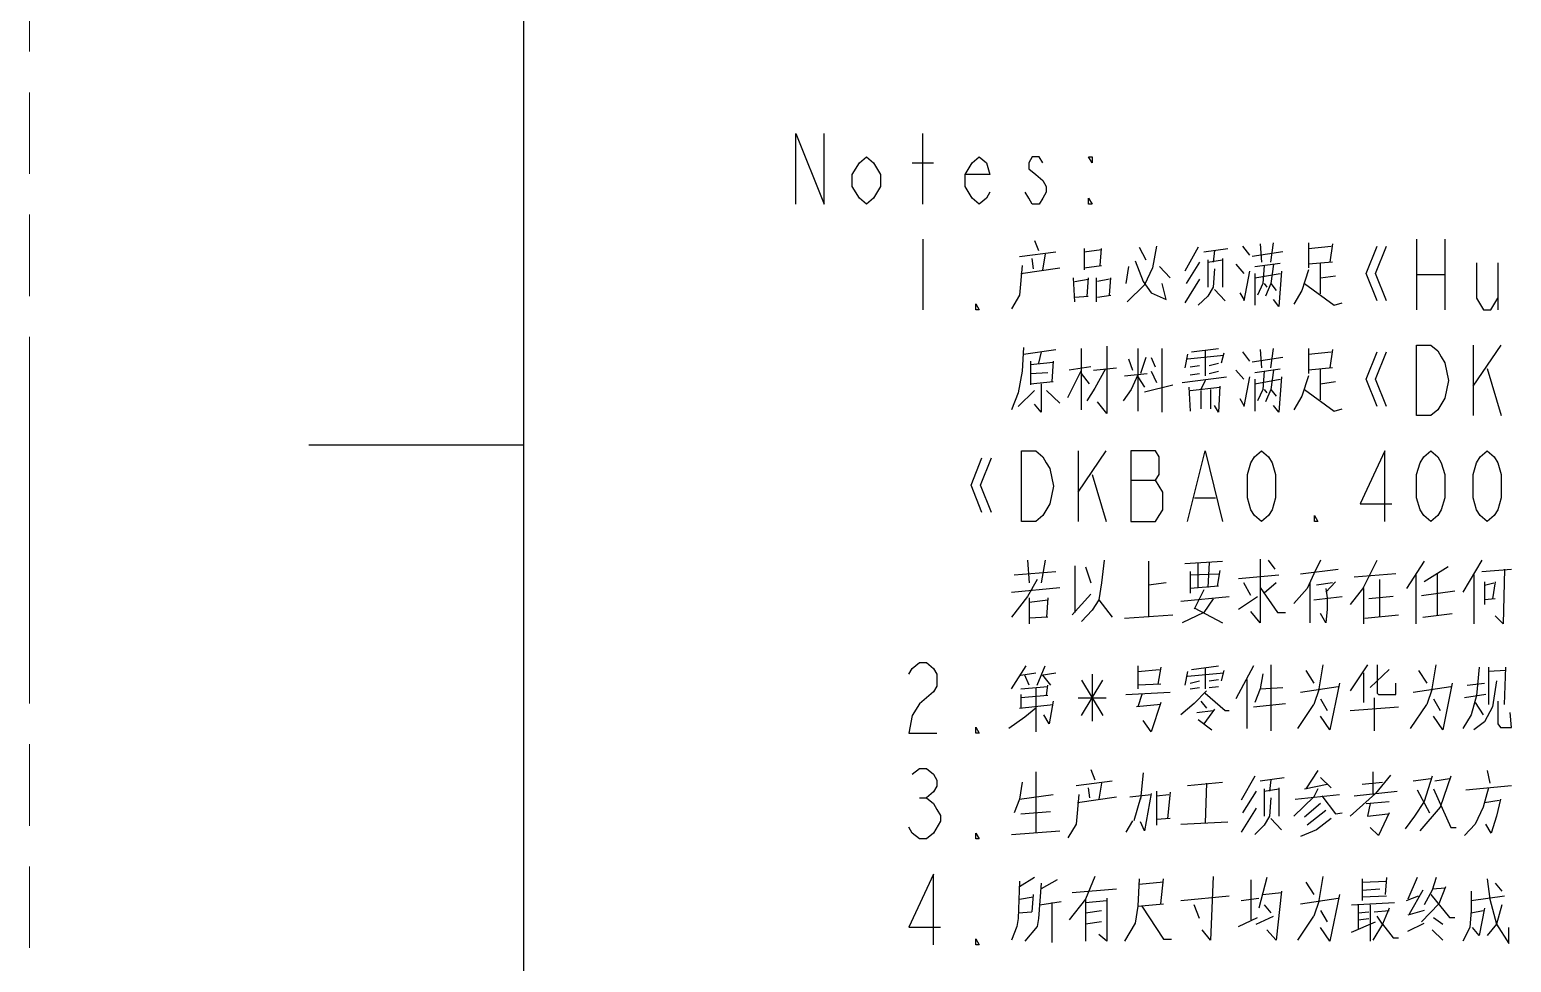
# Model space of a CAD drawing. Header units: millimetres. Extents: x 7 to 507, y -14 to 339.
# Drawn here: x 7.35 to 49.37, y 62.56 to 89 of the extents above; entities that cross this region are included whole.
import ezdxf

# ---------------------------------------------------------------- set-up
doc = ezdxf.new("R2010")
doc.units = ezdxf.units.MM
doc.header["$LTSCALE"] = 23.1
doc.linetypes.add('PHANTOM', pattern=[0.8, 0.45, -0.05, 0.1, -0.05, 0.1, -0.05])
doc.layers.get('0').update_dxf_attribs({"linetype": 'CONTINUOUS'})
doc.layers.add('0PAPERF', color=2, linetype='PHANTOM', lineweight=9, plot=False)

msp = doc.modelspace()

# ---------------------------------------------------------------- linework, layer by layer
for p, q in [((21.3585, 320.7442), (21.3585, -4.3541)), ((21.3585, 77.2249), (15.2705, 77.2249))]:
    msp.add_line(p, q)
at = {"color": 2}
for p, q in [((32.6798, 84.0603), (32.6798, 86.0603)), ((32.3798, 85.227), (32.9798, 85.227)), ((32.6798, 83.0603), (32.6798, 81.0603)), ((35.8417, 83.0281), (35.956, 82.7377)), ((37.2512, 82.8023), (37.2512, 82.1894)), ((37.2512, 82.7055), (37.7465, 82.77)), ((37.7084, 82.3184), (37.7465, 82.8023)), ((38.8131, 82.8345), (39.0036, 82.4797)), ((40.4893, 82.8345), (40.1084, 82.1571)), ((40.6417, 82.7055), (41.3274, 82.8023)), ((41.7465, 82.8668), (41.9369, 82.6087)), ((42.2417, 82.9313), (42.2798, 82.4152)), ((42.5465, 82.4152), (42.6226, 82.9635)), ((43.6131, 82.9635), (43.6131, 82.2539)), ((43.6131, 82.8023), (44.2607, 82.8668)), ((44.2988, 82.9313), (44.2226, 82.4152)), ((46.6798, 83.0603), (46.6798, 81.0603)), ((47.4798, 83.0603), (47.4798, 81.0603)), ((35.4226, 82.5765), (36.4512, 82.7055)), ((35.7655, 82.5119), (35.8036, 82.2216)), ((36.1465, 82.641), (36.0703, 82.1894)), ((40.5274, 82.4152), (40.1465, 81.8023)), ((40.756, 82.4797), (40.756, 81.7055)), ((40.756, 82.4152), (41.175, 82.4797)), ((40.9465, 82.7377), (40.9084, 82.4152)), ((41.175, 82.5119), (41.175, 81.7055)), ((41.556, 82.3506), (41.7845, 82.0926)), ((42.8893, 82.7055), (42.0131, 82.5765)), ((42.0893, 82.2861), (42.8131, 82.3829)), ((44.2988, 82.4152), (43.6131, 82.3506)), ((43.956, 81.5119), (43.956, 82.3829)), ((48.9798, 82.3937), (48.9798, 81.0603)), ((35.4607, 82.0926), (36.5655, 82.2539)), ((36.9845, 81.2861), (36.9465, 81.9635)), ((36.9845, 81.8668), (37.3655, 81.9313)), ((37.2512, 82.2539), (37.7465, 82.3184)), ((37.3655, 81.9635), (37.3274, 81.4474)), ((37.5941, 81.9635), (37.5941, 81.2861)), ((37.975, 81.9313), (37.6322, 81.8668)), ((37.975, 81.4797), (38.0131, 81.9635)), ((38.5084, 82.2861), (38.4322, 81.8023)), ((39.3845, 82.2861), (39.6893, 81.9635)), ((40.5274, 81.9313), (40.1084, 81.2539)), ((41.9369, 82.1571), (41.7845, 81.3184)), ((42.0893, 82.0926), (42.0893, 81.1894)), ((42.0893, 81.9635), (42.8131, 82.0926)), ((43.956, 81.9635), (44.375, 82.0281)), ((46.6798, 82.0603), (47.4798, 82.0603)), ((40.9465, 81.641), (41.2512, 81.3184)), ((41.6703, 81.5442), (41.7845, 81.3506)), ((42.356, 81.8023), (42.4322, 81.7055)), ((42.5465, 81.8023), (42.6988, 81.6087)), ((36.9845, 81.4152), (37.3655, 81.4474)), ((37.6322, 81.4152), (38.0131, 81.4797)), ((35.5369, 79.8023), (36.4512, 79.9313)), ((36.0322, 79.8668), (35.956, 79.5442)), ((37.175, 78.2216), (37.175, 79.9635)), ((38.775, 79.9635), (38.775, 78.1894)), ((39.4607, 78.1571), (39.4607, 79.9635)), ((40.2988, 79.8668), (41.0607, 79.9635)), ((40.6798, 79.899), (40.6798, 79.1893)), ((41.2131, 79.8345), (41.1369, 79.5442)), ((41.7465, 79.8668), (41.9369, 79.6087)), ((42.2417, 79.9313), (42.2798, 79.4152)), ((42.5465, 79.4152), (42.6226, 79.9635)), ((43.6131, 79.9635), (43.6131, 79.2539)), ((43.6131, 79.8023), (44.2607, 79.8668)), ((44.2988, 79.9313), (44.2226, 79.4152)), ((48.2798, 80.0603), (48.2798, 78.0603)), ((48.2798, 78.8937), (49.0798, 80.0603)), ((35.7274, 79.6087), (35.7274, 78.9313)), ((35.7274, 79.5119), (36.375, 79.5764)), ((36.375, 79.6087), (36.3369, 79.0281)), ((37.4417, 79.4474), (36.8322, 79.3506)), ((37.5179, 79.3506), (38.1655, 79.4152)), ((38.5084, 79.6732), (38.6226, 79.3506)), ((39.0036, 79.7055), (38.8512, 79.2539)), ((39.156, 79.7055), (39.2703, 79.4474)), ((40.1845, 79.8023), (40.1084, 79.4152)), ((40.1845, 79.6732), (41.2131, 79.77)), ((40.2607, 79.4474), (40.5274, 79.4797)), ((40.7941, 79.4797), (41.0607, 79.5442)), ((42.8893, 79.7055), (42.0131, 79.5764)), ((44.2988, 79.4152), (43.6131, 79.3506)), ((35.7274, 79.2539), (36.2226, 79.2861)), ((35.7274, 78.9635), (36.375, 79.0281)), ((36.7941, 78.5765), (37.175, 79.3506)), ((37.4036, 78.9635), (37.175, 79.2539)), ((38.3941, 79.1893), (39.0417, 79.2539)), ((38.775, 79.1571), (38.9655, 78.8668)), ((39.156, 79.3184), (39.3084, 78.9958)), ((40.0322, 78.9958), (41.2893, 79.1571)), ((40.2607, 79.2216), (40.5274, 79.2539)), ((40.6798, 79.0603), (40.5655, 78.8023)), ((40.7941, 79.2539), (41.0607, 79.3184)), ((41.556, 79.3506), (41.7845, 79.0926)), ((41.9369, 79.1571), (41.7845, 78.3184)), ((42.0893, 79.2861), (42.8131, 79.3829)), ((42.0893, 79.0926), (42.0893, 78.1894)), ((42.0893, 78.9635), (42.8131, 79.0926)), ((43.956, 78.5119), (43.956, 79.3829)), ((43.956, 78.9635), (44.375, 79.0281)), ((48.6798, 79.3937), (49.0798, 78.0603)), ((35.8417, 78.77), (35.3845, 78.3184)), ((36.5655, 78.4152), (36.1845, 78.77)), ((38.9655, 78.7377), (39.7655, 78.9313)), ((40.2226, 78.8668), (40.2607, 78.1894)), ((40.2607, 78.77), (41.0988, 78.8668)), ((40.5655, 78.77), (40.5655, 78.2539)), ((40.8322, 78.8023), (40.8322, 78.2539)), ((42.356, 78.8023), (42.4322, 78.7055)), ((42.5465, 78.8023), (42.6988, 78.6087)), ((41.6703, 78.5442), (41.7845, 78.3506)), ((37.0798, 77.0603), (37.0798, 75.0603)), ((37.0798, 75.8937), (37.8798, 77.0603)), ((37.4798, 76.3937), (37.8798, 75.0603)), ((38.5798, 76.227), (39.2798, 76.227)), ((40.3798, 75.727), (40.9798, 75.727)), ((35.6512, 73.9635), (35.6893, 73.3184)), ((36.1465, 73.9635), (36.0322, 73.3184)), ((42.4703, 73.9635), (42.6607, 73.7055)), ((45.175, 73.1894), (45.556, 73.9635)), ((48.5274, 73.9635), (47.9941, 73.0603)), ((35.2703, 73.5442), (36.4512, 73.641)), ((36.9845, 73.8023), (36.9845, 72.4797)), ((37.2893, 73.77), (37.4417, 73.3184)), ((39.0798, 73.9313), (39.0798, 72.3506)), ((40.1084, 73.8668), (41.175, 73.9313)), ((40.2607, 73.641), (40.2607, 73.0281)), ((40.2607, 73.5442), (41.0607, 73.5765)), ((40.4893, 73.1894), (40.4893, 73.8668)), ((40.7941, 73.899), (40.756, 73.1894)), ((41.0988, 73.6732), (41.0226, 73.2216)), ((41.6322, 73.4474), (42.775, 73.5442)), ((43.3845, 73.5765), (44.4512, 73.7055)), ((46.0893, 73.5765), (44.9084, 73.4797)), ((46.8893, 73.9313), (46.3941, 73.1571)), ((46.6607, 73.5765), (46.6607, 72.1571)), ((47.575, 73.77), (46.8893, 73.3506)), ((47.2703, 72.4152), (47.2703, 73.5765)), ((48.2988, 73.5442), (48.2988, 72.1571)), ((48.5274, 73.641), (49.3655, 73.7055)), ((35.1941, 73.0603), (36.5655, 73.1894)), ((39.575, 73.3184), (39.0798, 73.2539)), ((41.0607, 73.2216), (40.2607, 73.1571)), ((40.6417, 73.1248), (40.375, 72.5765)), ((41.975, 72.9635), (41.7845, 73.3184)), ((42.6988, 73.3184), (42.356, 73.0281)), ((43.6512, 73.3184), (43.6512, 72.1894)), ((44.2988, 73.3184), (43.8417, 73.2539)), ((44.375, 73.3506), (44.1084, 73.0603)), ((45.175, 73.1894), (44.7941, 72.7055)), ((45.175, 73.1571), (45.175, 72.1571)), ((45.6322, 72.3506), (45.6322, 73.4152)), ((48.6036, 73.3506), (48.6036, 72.7055)), ((48.6036, 73.2539), (48.8703, 73.3184)), ((48.9084, 73.3506), (48.8322, 72.8668)), ((35.6893, 72.899), (35.6893, 72.1571)), ((35.6893, 72.77), (36.2226, 72.8345)), ((36.2226, 72.899), (36.1845, 72.3506)), ((36.9084, 72.4152), (37.4417, 72.9958)), ((39.9941, 72.8023), (41.3655, 72.9313)), ((41.6322, 72.5765), (42.1655, 72.9313)), ((43.7655, 72.8345), (44.5655, 72.9313)), ((46.0131, 72.9313), (45.3274, 72.8668)), ((46.8131, 72.9635), (47.7655, 73.0926)), ((48.9084, 72.8668), (48.6036, 72.8345)), ((36.2226, 72.3506), (35.6893, 72.3184)), ((38.3941, 72.3184), (39.7655, 72.4152)), ((40.375, 72.6087), (41.175, 72.1894)), ((45.2131, 72.3184), (46.1655, 72.4152)), ((46.8512, 72.3506), (47.6893, 72.4474)), ((35.1941, 70.3184), (35.6131, 70.9635)), ((35.4607, 70.7055), (35.8798, 70.77)), ((35.6893, 70.4152), (35.575, 70.7055)), ((35.9179, 70.4152), (36.1465, 70.9635)), ((36.0322, 70.7055), (36.4512, 70.77)), ((36.0703, 70.7055), (36.2988, 70.4152)), ((37.4798, 70.727), (37.4798, 69.3937)), ((38.775, 70.9635), (38.775, 70.3184)), ((38.775, 70.8023), (39.3845, 70.8668)), ((39.4226, 70.9313), (39.3465, 70.4474)), ((40.1845, 70.8023), (40.1084, 70.4152)), ((40.1845, 70.6732), (41.2131, 70.77)), ((40.2988, 70.8668), (41.0607, 70.9635)), ((40.6798, 70.899), (40.6798, 70.3184)), ((41.2131, 70.8345), (41.1369, 70.5442)), ((42.0512, 70.9635), (41.556, 70.0281)), ((42.5465, 70.9958), (42.5465, 69.1248)), ((43.5369, 70.8345), (43.7655, 70.4797)), ((43.9179, 70.3184), (44.0322, 70.9958)), ((45.2893, 70.9958), (44.7941, 70.2539)), ((45.175, 70.77), (45.175, 69.9313)), ((45.8988, 70.8668), (45.3655, 70.3506)), ((46.7369, 70.8345), (46.9655, 70.4797)), ((47.1179, 70.3184), (47.2322, 70.9958)), ((48.7179, 70.9313), (48.7179, 69.8668)), ((49.2131, 70.8345), (48.7179, 70.8023)), ((49.175, 69.8668), (49.2131, 70.9313)), ((35.4607, 70.3184), (36.2226, 70.3829)), ((35.8798, 70.3506), (35.8798, 69.0926)), ((36.1845, 70.1248), (36.2226, 70.4152)), ((37.1798, 70.5603), (37.7798, 69.5603)), ((37.1798, 69.5603), (37.7798, 70.5603)), ((38.4322, 70.1571), (39.6893, 70.2216)), ((39.4226, 70.4474), (38.775, 70.4152)), ((40.2607, 70.4797), (40.5274, 70.5442)), ((40.2607, 70.3184), (40.5274, 70.3506)), ((40.7179, 70.2539), (40.375, 69.899)), ((40.7941, 70.5442), (41.0607, 70.5765)), ((40.7941, 70.3506), (41.0607, 70.3829)), ((41.8607, 70.5765), (41.8607, 69.1894)), ((42.2417, 70.3184), (42.8893, 70.3506)), ((43.3845, 70.2216), (44.4512, 70.3829)), ((43.9179, 70.3184), (43.7655, 69.8668)), ((46.5845, 70.2216), (47.6512, 70.3829)), ((47.1179, 70.3184), (46.9655, 69.8668)), ((48.1084, 70.4152), (48.6036, 70.4797)), ((35.4226, 69.77), (36.375, 69.8668)), ((35.4607, 70.1571), (35.4607, 69.77)), ((36.2226, 70.1248), (35.4607, 70.0603)), ((37.0798, 70.0603), (37.8798, 70.0603)), ((39.4226, 69.8668), (38.7369, 69.8023)), ((38.8893, 70.1571), (38.775, 69.8023)), ((40.375, 69.899), (39.9941, 69.5765)), ((40.5655, 69.9636), (40.7179, 69.77)), ((42.0512, 69.8023), (42.9655, 69.899)), ((43.3084, 69.1894), (43.7655, 69.8668)), ((43.956, 70.0281), (44.1465, 69.7055)), ((44.7941, 69.7055), (46.1655, 69.8023)), ((45.4798, 70.0603), (45.4798, 69.1248)), ((46.5084, 69.1894), (46.9655, 69.8668)), ((47.156, 70.0281), (47.3465, 69.7055)), ((48.6417, 70.1571), (48.0322, 70.0603)), ((48.3369, 69.9313), (48.5655, 69.5765)), ((40.4512, 69.641), (40.9084, 69.7055)), ((40.4893, 69.4474), (40.8703, 69.1571)), ((40.9465, 69.7377), (40.6417, 69.3184)), ((35.8798, 67.9635), (35.8798, 66.2539)), ((37.0226, 67.5765), (38.0512, 67.7055)), ((37.4417, 68.0281), (37.556, 67.7377)), ((37.7465, 67.641), (37.6703, 67.1894)), ((38.9274, 67.9313), (38.8512, 67.1894)), ((40.1845, 67.5765), (41.175, 67.6732)), ((40.7179, 67.641), (40.6798, 66.5119)), ((42.0893, 67.8345), (41.7084, 67.1571)), ((42.2417, 67.7055), (42.9274, 67.8023)), ((42.5465, 67.7377), (42.5084, 67.4152)), ((43.8798, 67.9958), (43.5369, 67.4797)), ((43.956, 67.8023), (44.2607, 67.5119)), ((45.1369, 67.6087), (45.7084, 67.6732)), ((45.4417, 67.9635), (45.4417, 67.3184)), ((46.5845, 67.7055), (47.0798, 67.77)), ((47.1941, 67.7055), (47.6131, 67.77)), ((48.6798, 67.9958), (48.756, 67.641)), ((32.5798, 67.227), (32.7798, 67.227)), ((35.4226, 67.1894), (36.375, 67.3184)), ((37.0607, 67.0926), (38.1655, 67.2539)), ((37.3655, 67.5119), (37.4036, 67.2216)), ((38.5465, 67.2539), (39.156, 67.3184)), ((38.8512, 67.2216), (38.6607, 66.5765)), ((39.3084, 67.4152), (39.3084, 66.4474)), ((39.3084, 67.2861), (39.6512, 67.3184)), ((39.6893, 67.3829), (39.6131, 66.641)), ((42.1274, 67.4152), (41.7465, 66.8023)), ((42.356, 67.4797), (42.356, 66.7055)), ((42.356, 67.4152), (42.775, 67.4797)), ((42.775, 67.5119), (42.775, 66.7055)), ((43.2322, 67.1894), (44.4893, 67.3184)), ((43.4988, 67.4797), (44.1465, 67.6087)), ((44.9084, 67.2861), (46.1274, 67.4152)), ((46.6988, 67.4474), (47.0417, 66.8023)), ((48.0703, 67.4474), (49.3655, 67.5765)), ((35.4607, 66.77), (36.2988, 66.8345)), ((42.1274, 66.9313), (41.7084, 66.2539)), ((43.956, 67.0603), (43.4988, 66.6732)), ((44.1084, 66.8668), (43.575, 66.4474)), ((45.2512, 67.0603), (45.8988, 67.1248)), ((48.6036, 67.0926), (49.0226, 67.1571)), ((38.6226, 66.5765), (38.4322, 66.2539)), ((39.6893, 66.641), (39.3084, 66.6087)), ((39.9941, 66.4797), (41.3274, 66.5442)), ((42.5465, 66.641), (42.8512, 66.3184)), ((35.1941, 66.1894), (36.5655, 66.2861)), ((35.8417, 64.9635), (35.4226, 64.7055)), ((36.4893, 64.899), (36.0322, 64.641)), ((39.4988, 64.8345), (38.8131, 64.77)), ((39.4226, 64.2216), (39.4988, 64.9313)), ((41.975, 64.899), (41.975, 63.77)), ((42.4322, 64.9635), (42.2036, 64.0926)), ((43.5369, 64.8345), (43.7655, 64.4797)), ((43.9179, 64.3184), (44.0322, 64.9958)), ((45.1369, 64.9313), (45.1369, 64.3184)), ((45.1369, 64.8345), (45.8226, 64.8668)), ((45.8226, 64.9635), (45.7845, 64.4797)), ((46.6988, 64.9635), (46.4322, 64.3506)), ((48.9084, 64.8023), (49.0988, 64.5764)), ((35.4226, 64.3506), (35.8036, 64.4152)), ((35.8036, 64.4797), (35.7655, 63.9958)), ((35.9941, 64.1894), (36.6036, 64.2861)), ((36.9084, 64.5442), (38.1655, 64.641)), ((37.2893, 64.3506), (37.2893, 63.1571)), ((37.2893, 64.2539), (37.8988, 64.3184)), ((39.9941, 64.3184), (41.3655, 64.4474)), ((41.7084, 64.3184), (42.2036, 64.3829)), ((42.3179, 64.4797), (42.8512, 64.5442)), ((43.3845, 64.2216), (44.4512, 64.3829)), ((43.9179, 64.3184), (43.7655, 63.8668)), ((45.1369, 64.6087), (45.6322, 64.641)), ((45.1369, 64.4152), (45.8226, 64.4474)), ((46.3941, 64.3184), (46.7369, 64.4474)), ((46.8512, 64.6087), (46.4703, 63.9313)), ((47.1179, 64.641), (47.4988, 64.6732)), ((48.2226, 64.3184), (49.175, 64.4474)), ((35.3845, 63.9635), (35.7655, 63.9958)), ((36.3369, 64.2539), (36.3369, 63.1248)), ((37.2893, 63.9635), (37.7465, 64.0281)), ((38.775, 64.1571), (39.4988, 64.2216)), ((40.5274, 63.8023), (40.375, 64.1894)), ((42.1274, 63.641), (42.6226, 63.8668)), ((42.356, 64.1894), (42.5465, 63.9635)), ((43.3084, 63.1894), (43.7655, 63.8668)), ((43.956, 64.0281), (44.1465, 63.7055)), ((44.8322, 64.1894), (46.0512, 64.2539)), ((45.0226, 64.1894), (45.0226, 63.5119)), ((45.0226, 63.9635), (45.3274, 63.9958)), ((45.3655, 64.1894), (45.3655, 63.1571)), ((45.4798, 63.9958), (45.8988, 64.0281)), ((46.8893, 64.0281), (46.4322, 63.899)), ((48.2226, 63.9635), (48.5655, 64.0281)), ((37.7465, 63.7055), (37.2893, 63.641)), ((41.6322, 63.5764), (42.1655, 63.8345)), ((44.8322, 63.4152), (45.5179, 63.7055)), ((45.0226, 63.77), (45.3274, 63.8023)), ((45.7084, 63.641), (45.4417, 63.1894)), ((46.4322, 63.4474), (46.8893, 63.6732)), ((47.4226, 63.1894), (47.1179, 63.4797)), ((47.156, 63.8345), (47.4226, 63.641))]:
    msp.add_line(p, q, dxfattribs=at)
for points in [[(29.0798, 84.0603), (29.0798, 86.0603), (29.8798, 84.0603), (29.8798, 86.0603)], [(31.4798, 84.5603), (31.2798, 84.227), (31.0798, 84.0603), (30.8798, 84.227), (30.6798, 84.5603), (30.6798, 84.8937), (30.8798, 85.227), (31.0798, 85.3937), (31.2798, 85.227), (31.4798, 84.8937), (31.4798, 84.5603)], [(34.5798, 84.3937), (34.4798, 84.227), (34.2798, 84.0603), (34.0798, 84.227), (33.8798, 84.5603), (33.8798, 84.8937), (34.0798, 85.227), (34.2798, 85.3937), (34.4798, 85.227), (34.5798, 84.8937), (33.8798, 84.8937)], [(36.0798, 85.227), (35.9798, 85.3937), (35.7798, 85.3937), (35.6798, 85.227), (35.6798, 85.0603), (35.8798, 84.8937), (36.0798, 84.727), (36.1798, 84.5603), (36.1798, 84.3937), (36.0798, 84.227), (35.9798, 84.0603), (35.7798, 84.0603), (35.6798, 84.227), (35.5798, 84.3937)], [(37.4798, 85.3937), (37.4798, 85.227), (37.3798, 85.3937), (37.4798, 85.3937)], [(37.4798, 84.0603), (37.3798, 84.0603), (37.3798, 84.227), (37.4798, 84.0603)], [(39.3084, 82.8668), (39.1941, 82.2539), (38.9655, 81.77), (38.4703, 81.2861)], [(45.556, 81.3184), (45.2512, 82.0926), (45.556, 82.8668)], [(45.8226, 81.3184), (45.5179, 82.0926), (45.8226, 82.8668)], [(38.6988, 82.4474), (38.9274, 81.8668), (39.156, 81.5442), (39.575, 81.3506), (39.4607, 81.8023)], [(42.6226, 82.3506), (42.5465, 81.8023), (42.3941, 81.4474)], [(48.3798, 82.3937), (48.3798, 81.3937), (48.5798, 81.0603), (48.7798, 81.0603), (48.9798, 81.3937)], [(35.4988, 82.3184), (35.4226, 81.4797), (35.1941, 81.0926)], [(40.9465, 82.2216), (40.9084, 81.7055), (40.756, 81.4474), (40.4893, 81.1894)], [(42.356, 82.3184), (42.3179, 81.8023), (42.1655, 81.4797)], [(42.8512, 82.1571), (42.775, 81.1571), (42.6226, 81.3506)], [(43.6131, 82.1894), (43.4226, 81.6087), (43.1941, 81.2216)], [(43.4988, 81.8023), (44.3369, 81.1894), (44.5655, 81.2539)], [(34.2798, 81.0603), (34.1798, 81.0603), (34.1798, 81.227), (34.2798, 81.0603)], [(35.5369, 79.9958), (35.4988, 79.3184), (35.3845, 78.7055), (35.1941, 78.2216)], [(37.8988, 80.0281), (37.8988, 78.1248), (37.6322, 78.4474)], [(45.556, 78.3184), (45.2512, 79.0926), (45.556, 79.8668)], [(45.8226, 78.3184), (45.5179, 79.0926), (45.8226, 79.8668)], [(46.6798, 80.0603), (47.0798, 80.0603), (47.2798, 79.8937), (47.3798, 79.727), (47.4798, 79.5603), (47.5798, 79.0603), (47.4798, 78.5603), (47.2798, 78.227)], [(47.2798, 78.227), (47.0798, 78.0603), (46.6798, 78.0603), (46.6798, 80.0603)], [(37.8607, 79.3829), (37.556, 78.8345), (37.3274, 78.4797)], [(38.775, 79.2216), (38.5845, 78.8023), (38.356, 78.4797)], [(42.356, 79.3184), (42.3179, 78.8023), (42.1655, 78.4797)], [(42.6226, 79.3506), (42.5465, 78.8023), (42.3941, 78.4474)], [(42.8512, 79.1571), (42.775, 78.1571), (42.6226, 78.3506)], [(43.6131, 79.1893), (43.4226, 78.6087), (43.1941, 78.2216)], [(36.0322, 78.9635), (36.0322, 78.1571), (35.8417, 78.3829)], [(41.0988, 78.899), (41.0607, 78.1571), (40.9465, 78.3506)], [(43.4988, 78.8023), (44.3369, 78.1894), (44.5655, 78.2539)], [(36.2798, 75.5603), (36.0798, 75.227), (35.8798, 75.0603), (35.4798, 75.0603), (35.4798, 77.0603)], [(35.4798, 77.0603), (35.8798, 77.0603), (36.0798, 76.8937), (36.1798, 76.727), (36.2798, 76.5603), (36.3798, 76.0603), (36.2798, 75.5603)], [(38.5798, 77.0603), (38.5798, 75.0603), (39.2798, 75.0603), (39.3798, 75.227), (39.4798, 75.3937), (39.4798, 75.8937), (39.3798, 76.0603), (39.2798, 76.227), (39.3798, 76.3937), (39.3798, 76.8937), (39.2798, 77.0603), (38.5798, 77.0603)], [(40.1798, 75.0603), (40.6798, 77.0603), (41.1798, 75.0603)], [(42.2798, 75.0603), (42.0798, 75.227), (41.9798, 75.3937), (41.8798, 75.727), (41.8798, 76.3937), (41.9798, 76.727), (42.0798, 76.8937), (42.2798, 77.0603), (42.4798, 76.8937), (42.5798, 76.727), (42.6798, 76.3937), (42.6798, 75.727), (42.5798, 75.3937), (42.4798, 75.227), (42.2798, 75.0603)], [(45.7798, 75.0603), (45.7798, 77.0603), (45.0798, 75.5603), (45.9798, 75.5603)], [(47.0798, 75.0603), (46.8798, 75.227), (46.7798, 75.3937), (46.6798, 75.727), (46.6798, 76.3937), (46.7798, 76.727), (46.8798, 76.8937), (47.0798, 77.0603), (47.2798, 76.8937), (47.3798, 76.727), (47.4798, 76.3937), (47.4798, 75.727), (47.3798, 75.3937), (47.2798, 75.227), (47.0798, 75.0603)], [(48.6798, 75.0603), (48.4798, 75.227), (48.3798, 75.3937), (48.2798, 75.727), (48.2798, 76.3937), (48.3798, 76.727), (48.4798, 76.8937), (48.6798, 77.0603), (48.8798, 76.8937), (48.9798, 76.727), (49.0798, 76.3937), (49.0798, 75.727), (48.9798, 75.3937), (48.8798, 75.227), (48.6798, 75.0603)], [(34.356, 75.3184), (34.0512, 76.0926), (34.356, 76.8668)], [(34.6226, 75.3184), (34.3179, 76.0926), (34.6226, 76.8668)], [(43.8798, 75.0603), (43.7798, 75.0603), (43.7798, 75.227), (43.8798, 75.0603)], [(37.8226, 73.9635), (37.7465, 73.3184), (37.6703, 72.8345), (38.0512, 72.3506)], [(42.2417, 73.9958), (42.2417, 72.1894), (41.975, 72.5119)], [(43.956, 73.9635), (43.7655, 73.5765), (43.575, 73.1571), (43.1941, 72.7377)], [(49.175, 73.7055), (49.1369, 72.1571), (48.9084, 72.3829)], [(35.9179, 73.4152), (35.6512, 72.9313), (35.1941, 72.3506)], [(42.2417, 73.1894), (42.7369, 72.4797), (42.9655, 72.4797)], [(44.1084, 73.1571), (44.1465, 72.899), (44.1465, 72.5765), (44.1084, 72.1894), (43.956, 72.4474)], [(37.6703, 72.8345), (37.4798, 72.5442), (37.175, 72.2216)], [(40.9084, 72.8668), (40.6417, 72.4797), (40.0322, 72.1894)], [(32.2798, 70.727), (32.3798, 70.8937), (32.5798, 71.0603), (32.7798, 71.0603), (32.9798, 70.8937), (33.0798, 70.727), (33.0798, 70.3937), (32.9798, 70.227)], [(42.3179, 70.7377), (42.2417, 70.3184), (42.0893, 69.9313)], [(45.556, 70.9958), (45.556, 70.1894), (45.5941, 70.1571)], [(48.4512, 70.9313), (48.375, 70.1248), (48.2226, 69.5765), (47.9941, 69.1894)], [(32.9798, 70.227), (32.5798, 69.8937), (32.3798, 69.5603), (32.2798, 69.0603), (33.0798, 69.0603)], [(40.6798, 70.1894), (41.2512, 69.7055), (41.3655, 69.7055)], [(44.4893, 70.4797), (44.2226, 69.1571), (43.956, 69.5442)], [(45.5941, 70.1571), (46.0893, 70.1571), (46.0893, 70.4797)], [(47.6893, 70.4797), (47.4226, 69.1571), (47.156, 69.5442)], [(48.9465, 70.5442), (48.8322, 69.8023), (48.6036, 69.3829), (48.2988, 69.1571)], [(35.8798, 69.77), (35.575, 69.5119), (35.1179, 69.1894)], [(36.375, 69.9636), (36.2607, 69.3184), (36.1084, 69.5765)], [(39.4226, 69.9313), (39.156, 69.0926), (38.9274, 69.4152)], [(48.9845, 69.9636), (48.9845, 69.3184), (49.0607, 69.2216), (49.3655, 69.2216), (49.3274, 69.641)], [(34.2798, 69.0603), (34.1798, 69.0603), (34.1798, 69.227), (34.2798, 69.0603)], [(32.3798, 67.8937), (32.5798, 68.0603), (32.7798, 68.0603), (32.9798, 67.8937), (33.0798, 67.727), (33.0798, 67.5603), (32.9798, 67.3937), (32.7798, 67.227), (32.9798, 67.0603), (33.0798, 66.8937), (33.1798, 66.727), (33.1798, 66.5603)], [(35.4988, 67.6732), (35.4226, 67.1894), (35.2703, 66.8023)], [(45.9369, 67.8668), (45.5179, 67.3506), (44.7941, 66.7055)], [(47.1179, 67.8345), (46.8893, 67.1248), (46.6226, 66.7055), (46.356, 66.3506)], [(47.6512, 67.8345), (47.3465, 66.9635), (46.775, 66.2861)], [(37.0988, 67.3184), (37.0226, 66.4797), (36.7941, 66.0926)], [(39.156, 67.3506), (38.9655, 66.2861), (38.8512, 66.5442)], [(42.5465, 67.2216), (42.5084, 66.7055), (42.356, 66.4474), (42.0893, 66.1894)], [(43.8798, 67.4797), (43.7655, 67.2539), (43.1941, 66.7055)], [(43.9941, 67.2861), (44.375, 66.77), (44.5655, 66.8023)], [(47.156, 67.4797), (47.6512, 66.3829), (47.8036, 66.3829)], [(48.7179, 67.5119), (48.5655, 66.9635), (48.3369, 66.4797), (48.0322, 66.1571)], [(45.3655, 67.0603), (45.2893, 66.7055), (45.8607, 66.77)], [(45.8988, 66.8023), (45.5941, 66.1571), (45.3655, 66.3829)], [(49.0607, 67.1894), (48.9465, 66.7055), (48.7941, 66.2216), (48.6417, 66.4797)], [(33.1798, 66.5603), (32.9798, 66.227), (32.7798, 66.0603), (32.5798, 66.0603), (32.3798, 66.227), (32.2798, 66.3937)], [(44.2607, 66.641), (43.8417, 66.3184), (43.3845, 66.1248)], [(34.2798, 66.0603), (34.1798, 66.0603), (34.1798, 66.227), (34.2798, 66.0603)], [(32.9798, 63.0603), (32.9798, 65.0603), (32.2798, 63.5603), (33.1798, 63.5603)], [(35.4226, 64.8668), (35.3845, 63.8023), (35.3465, 63.5764), (35.1941, 63.1894)], [(36.0322, 64.8023), (35.956, 63.8023), (35.9179, 63.5764), (35.575, 63.1571)], [(37.556, 64.9958), (37.2893, 64.3506), (36.8322, 63.77)], [(38.8131, 64.9313), (38.775, 64.1571), (38.6988, 63.6732), (38.3941, 63.1571)], [(40.9084, 64.9958), (40.8322, 63.1894), (40.6036, 63.4797)], [(47.4988, 64.7055), (47.3084, 64.2216), (46.8131, 63.7055)], [(47.2322, 64.9635), (47.1179, 64.6087), (46.8893, 64.1894)], [(48.6798, 64.9313), (48.756, 64.3506), (48.9465, 63.641), (49.2893, 63.0926), (49.2893, 63.5442)], [(37.8988, 64.3829), (37.8988, 63.1571), (37.6703, 63.3506)], [(42.8512, 64.5764), (42.6988, 63.1894), (42.4322, 63.4797)], [(44.4893, 64.4797), (44.2226, 63.1571), (43.956, 63.5442)], [(47.0798, 64.4797), (47.6131, 63.8345), (47.7655, 63.8345)], [(48.2226, 64.5764), (48.2226, 64.0281), (48.1845, 63.5442), (47.9941, 63.1571)], [(38.8893, 64.1571), (39.4988, 63.2216), (39.7274, 63.2216)], [(45.8988, 64.0926), (45.7084, 63.641), (45.556, 63.8668)], [(48.6036, 64.0926), (48.4512, 63.3184), (48.2607, 63.5442)], [(49.0988, 64.1894), (48.9465, 63.641), (48.6798, 63.3184)], [(45.7084, 63.641), (46.0131, 63.2539), (46.1655, 63.2539)], [(34.2798, 63.0603), (34.1798, 63.0603), (34.1798, 63.227), (34.2798, 63.0603)]]:
    msp.add_lwpolyline(points, dxfattribs=at)
at = {"layer": '0PAPERF'}
msp.add_line((7.3544, 339.0155), (7.3544, -14.0949), dxfattribs=at)

doc.saveas('drawing.dxf')
